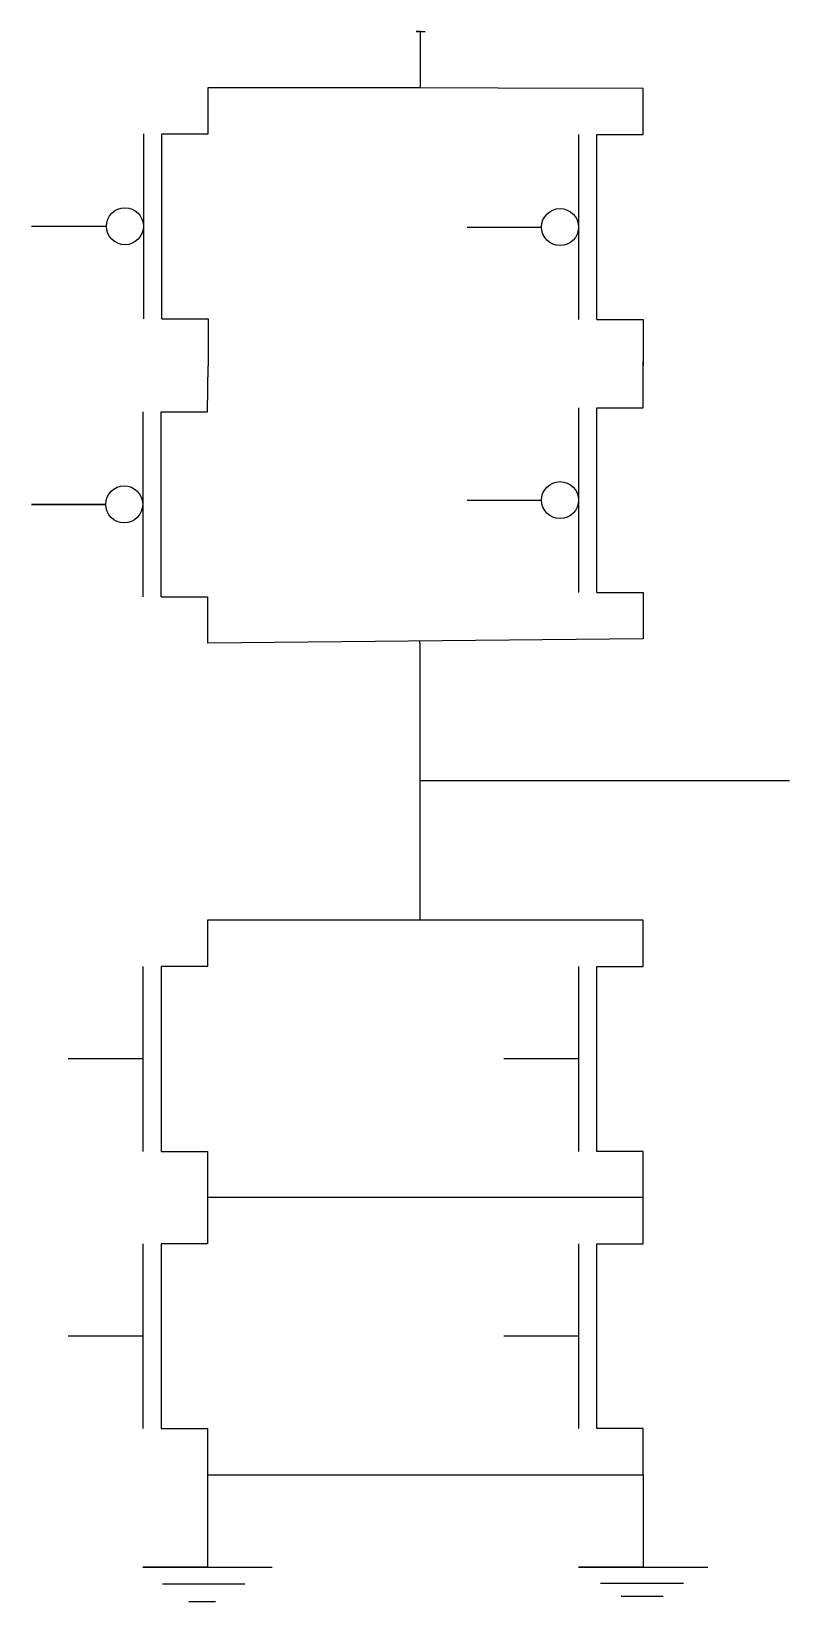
# Model space of a CAD drawing. Header units: millimetres. Extents: x 2202 to 2284, y 1473 to 1643.
import ezdxf

# ---------------------------------------------------------------- set-up
doc = ezdxf.new("R2010")
doc.units = ezdxf.units.MM

msp = doc.modelspace()

# ---------------------------------------------------------------- linework, layer by layer
for p, q in [((2243.86, 1643.09), (2243.36, 1643.09)), ((2243.36, 1643.09), (2244.36, 1643.09)), ((2243.86, 1637.01), (2243.86, 1643.09)), ((2243.86, 1643.09), (2243.86, 1643.09)), ((2243.86, 1643.09), (2243.86, 1643.09)), ((2220.86, 1632.01), (2220.86, 1637.01)), ((2267.94, 1636.92), (2220.86, 1637.01)), ((2220.86, 1637.01), (2243.86, 1637.01)), ((2267.94, 1631.92), (2267.94, 1636.92)), ((2213.86, 1632.01), (2213.86, 1622.01)), ((2215.86, 1612.01), (2215.86, 1632.01)), ((2215.86, 1632.01), (2220.86, 1632.01)), ((2260.94, 1631.92), (2260.94, 1621.92)), ((2262.94, 1611.92), (2262.94, 1631.92)), ((2262.94, 1631.92), (2267.94, 1631.92)), ((2201.74, 1622.01), (2209.86, 1622.01)), ((2213.86, 1622.01), (2213.86, 1612.01)), ((2248.89, 1621.92), (2256.94, 1621.92)), ((2260.94, 1621.92), (2260.94, 1611.92)), ((2215.86, 1612.01), (2220.86, 1612.01)), ((2220.86, 1612.01), (2220.86, 1607.01)), ((2262.94, 1611.92), (2267.94, 1611.92)), ((2267.94, 1611.92), (2267.94, 1606.92)), ((2267.94, 1602.38), (2267.94, 1607.38)), ((2220.78, 1601.92), (2220.86, 1606.92)), ((2220.86, 1607.01), (2220.86, 1606.92)), ((2260.94, 1602.38), (2260.94, 1592.38)), ((2262.94, 1582.38), (2262.94, 1602.38)), ((2262.94, 1602.38), (2267.94, 1602.38)), ((2213.78, 1601.92), (2213.78, 1591.92)), ((2215.78, 1581.92), (2215.78, 1601.92)), ((2215.78, 1601.92), (2220.78, 1601.92)), ((2201.74, 1591.92), (2209.78, 1591.92)), ((2209.78, 1591.92), (2201.74, 1591.92)), ((2213.78, 1591.92), (2213.78, 1581.92)), ((2248.89, 1592.38), (2256.94, 1592.38)), ((2260.94, 1592.38), (2260.94, 1582.38)), ((2215.78, 1581.92), (2220.78, 1581.92)), ((2220.78, 1581.92), (2220.78, 1576.92)), ((2262.94, 1582.38), (2267.94, 1582.38)), ((2267.94, 1582.38), (2267.94, 1577.38)), ((2267.94, 1577.38), (2220.78, 1576.92)), ((2243.78, 1576.92), (2243.78, 1577.15)), ((2243.78, 1576.92), (2243.78, 1546.92)), ((2243.78, 1562.05), (2283.78, 1562.05)), ((2243.78, 1546.92), (2220.78, 1546.92)), ((2220.78, 1546.92), (2220.78, 1541.92)), ((2267.94, 1546.92), (2243.78, 1546.92)), ((2267.94, 1541.92), (2267.94, 1546.92)), ((2213.78, 1541.92), (2213.78, 1521.92)), ((2220.78, 1541.92), (2215.78, 1541.92)), ((2215.78, 1541.92), (2215.78, 1521.92)), ((2260.94, 1541.92), (2260.94, 1521.92)), ((2262.94, 1521.92), (2262.94, 1541.92)), ((2262.94, 1541.92), (2267.94, 1541.92)), ((2213.78, 1531.92), (2205.72, 1531.92)), ((2260.94, 1531.92), (2252.87, 1531.92)), ((2215.78, 1521.92), (2220.78, 1521.92)), ((2220.78, 1521.92), (2220.78, 1516.92)), ((2267.94, 1521.92), (2262.94, 1521.92)), ((2267.94, 1511.92), (2267.94, 1521.92)), ((2220.78, 1516.92), (2220.78, 1511.92)), ((2267.94, 1516.92), (2220.78, 1516.92)), ((2213.78, 1511.92), (2213.78, 1491.92)), ((2220.78, 1511.92), (2215.78, 1511.92)), ((2215.78, 1511.92), (2215.78, 1491.92)), ((2260.94, 1511.92), (2260.94, 1491.92)), ((2262.94, 1491.92), (2262.94, 1511.92)), ((2262.94, 1511.92), (2267.94, 1511.92)), ((2213.78, 1501.92), (2205.72, 1501.92)), ((2260.94, 1501.92), (2252.87, 1501.92)), ((2215.78, 1491.92), (2220.78, 1491.92)), ((2220.78, 1491.92), (2220.78, 1486.92)), ((2267.94, 1491.92), (2262.94, 1491.92)), ((2267.94, 1486.92), (2267.94, 1491.92)), ((2220.78, 1486.92), (2267.94, 1486.92)), ((2220.78, 1486.92), (2220.78, 1476.92)), ((2267.94, 1486.92), (2267.94, 1476.92)), ((2220.78, 1476.92), (2213.78, 1476.92)), ((2213.78, 1476.92), (2220.78, 1476.92)), ((2220.78, 1476.92), (2227.78, 1476.92)), ((2267.94, 1476.92), (2260.94, 1476.92)), ((2260.94, 1476.92), (2267.94, 1476.92)), ((2267.94, 1476.92), (2274.94, 1476.92)), ((2215.94, 1475.12), (2224.85, 1475.12)), ((2263.31, 1475.19), (2272.29, 1475.19)), ((2218.77, 1473.21), (2221.67, 1473.21)), ((2265.57, 1473.78), (2270.1, 1473.78))]:
    msp.add_line(p, q)
for centre in [(2211.86, 1622.01), (2258.94, 1621.92), (2211.78, 1591.92), (2258.94, 1592.38)]:
    msp.add_circle(centre, 2)

doc.saveas('drawing.dxf')
